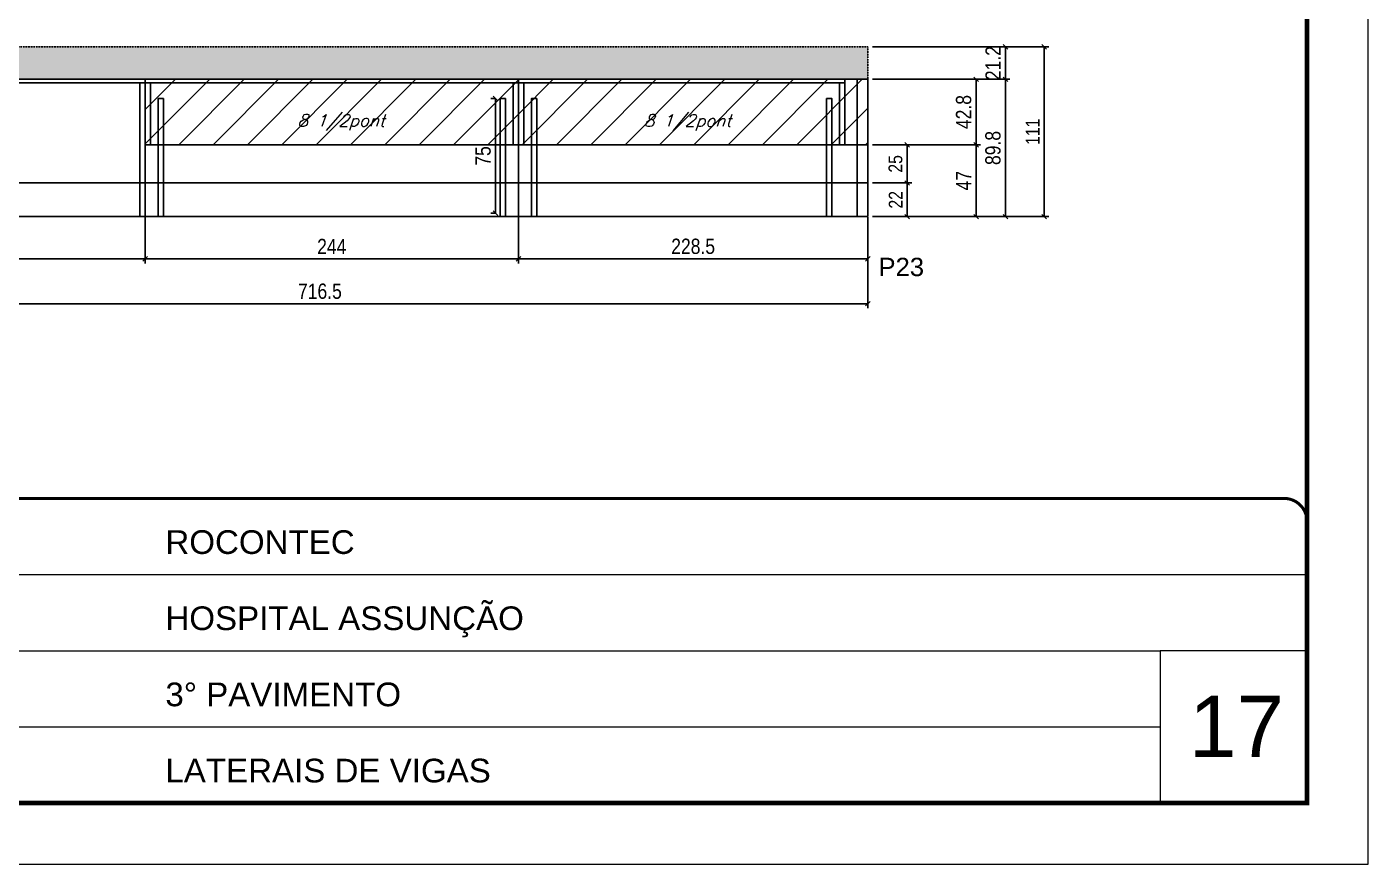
# Model space of a CAD drawing. Extents: x -21493 to -15213, y -12134 to 11887.
# Drawn here: x -20885 to -20008, y 6243 to 6791 of the extents above; entities that cross this region are included whole.
import ezdxf

# ---------------------------------------------------------------- set-up
doc = ezdxf.new("R2010")
doc.units = 0
doc.linetypes.add('CONTINUO', pattern=[0])
doc.linetypes.add('DASHED', pattern=[0.75, 0.5, -0.25])
for name, color, linetype in [('5', 5, 'Continuous'), ('COTA', 241, 'Continuous'), ('Painéis', 200, 'Continuous'), ('Reaproveitamento', 251, 'Continuous'), ('SARR_2.2x7', 40, 'Continuous'), ('SARR_3.5x7', 81, 'Continuous'), ('texto', 7, 'Continuous')]:
    doc.layers.add(name, color=color, linetype=linetype)
for name, color, linetype, lineweight in [('CARIMBO', 255, 'Continuous', 9), ('Folhas', 255, 'Continuous', 9), ('SARRAFO DE PRESSAO', 251, 'DASHED', 9)]:
    doc.layers.add(name, color=color, linetype=linetype, lineweight=lineweight)
doc.styles.add('ARIAL', font='arial.ttf')
doc.styles.add('COTA TECNICA', font='techl___.ttf', dxfattribs={"height": 10})
doc.styles.add('COTA TECNICA-50', font='techl___.ttf', dxfattribs={"height": 9})
doc.styles.add('Romans', font='romans.shx')
doc.styles.get("Standard").update_dxf_attribs({"font": 'arial.ttf'})
doc.dimstyles.new('COTA PAINEL-50', dxfattribs={"dimtxt": 9, "dimasz": 3, "dimexe": 3, "dimexo": 3, "dimgap": 3, "dimtad": 1, "dimdec": 1, "dimzin": 12, "dimdsep": 46, "dimtxsty": 'COTA TECNICA-50', "dimblk1": 'OBLIQUE', "dimblk2": 'OBLIQUE', "dimsah": 1, "dimcen": 0.9, "dimclrd": 4, "dimclre": 4, "dimclrt": 240, "dimadec": 1, "dimazin": 3, "dimtfac": 1, "dimtdec": 1, "dimtmove": 0, "dimatfit": 3, "dimfxl": 1, "dimtolj": 1, "dimtzin": 12, "dimarcsym": 0})
doc.dimstyles.new('PAINEL', dxfattribs={"dimtxt": 10, "dimasz": 3, "dimexe": 3, "dimexo": 3, "dimgap": 3, "dimtad": 1, "dimdec": 1, "dimzin": 12, "dimdsep": 46, "dimtxsty": 'COTA TECNICA', "dimblk1": 'OBLIQUE', "dimblk2": 'OBLIQUE', "dimsah": 1, "dimcen": 0.9, "dimclrd": 4, "dimclre": 4, "dimclrt": 240, "dimadec": 1, "dimazin": 3, "dimtfac": 1, "dimtdec": 1, "dimtmove": 0, "dimatfit": 3, "dimfxl": 1, "dimtolj": 1, "dimtzin": 12, "dimarcsym": 0})
pattern_1 = [(45, (-160229.198, -26044.267), (-11.2253202, 11.2253202), [])]

# ---------------------------------------------------------------- blocks, each defined once
blk = doc.blocks.new('_Oblique')
at = {"color": 0, "linetype": 'ByBlock', "lineweight": -2}
blk.add_line((-0.5, -0.5), (0.5, 0.5), dxfattribs=at)
blk = doc.blocks.new('*D514')
at = {"layer": 'COTA', "color": 4, "linetype": 'ByBlock', "lineweight": -2, "transparency": 16777216}
for p, q in [((-21051.95, 6666.19), (-21051.95, 6635.86)), ((-20807.95, 6666.19), (-20807.95, 6635.86)), ((-21051.95, 6638.86), (-20807.95, 6638.86))]:
    blk.add_line(p, q, dxfattribs=at)
at = {"layer": 'Defpoints', "color": 0, "linetype": 'ByBlock', "transparency": 16777216}
for p in [(-21051.95, 6669.19), (-20807.95, 6669.19), (-20807.95, 6638.86)]:
    blk.add_point(p, dxfattribs=at)
at = {"layer": 'COTA', "color": 4, "linetype": 'ByBlock', "lineweight": -2, "transparency": 16777216, "xscale": 3, "yscale": 3, "zscale": 3, "rotation": 180}
blk.add_blockref('_Oblique', (-21051.95, 6638.86), dxfattribs=at)
at = {"layer": 'COTA', "color": 4, "linetype": 'ByBlock', "lineweight": -2, "transparency": 16777216, "xscale": 3, "yscale": 3, "zscale": 3}
blk.add_blockref('_Oblique', (-20807.95, 6638.86), dxfattribs=at)
at = {"layer": 'COTA', "color": 240, "linetype": 'ByBlock', "transparency": 16777216, "insert": (-20929.95, 6646.94), "char_height": 10, "attachment_point": 5, "style": 'COTA TECNICA'}
blk.add_mtext('\\A1;244', dxfattribs=at)
blk = doc.blocks.new('*D515')
at = {"layer": 'COTA', "color": 4, "linetype": 'ByBlock', "lineweight": -2, "transparency": 16777216}
for p, q in [((-20807.95, 6666.19), (-20807.95, 6635.86)), ((-20563.95, 6666.19), (-20563.95, 6635.86)), ((-20807.95, 6638.86), (-20563.95, 6638.86))]:
    blk.add_line(p, q, dxfattribs=at)
at = {"layer": 'Defpoints', "color": 0, "linetype": 'ByBlock', "transparency": 16777216}
for p in [(-20807.95, 6669.19), (-20563.95, 6669.19), (-20563.95, 6638.86)]:
    blk.add_point(p, dxfattribs=at)
at = {"layer": 'COTA', "color": 4, "linetype": 'ByBlock', "lineweight": -2, "transparency": 16777216, "xscale": 3, "yscale": 3, "zscale": 3, "rotation": 180}
blk.add_blockref('_Oblique', (-20807.95, 6638.86), dxfattribs=at)
at = {"layer": 'COTA', "color": 4, "linetype": 'ByBlock', "lineweight": -2, "transparency": 16777216, "xscale": 3, "yscale": 3, "zscale": 3}
blk.add_blockref('_Oblique', (-20563.95, 6638.86), dxfattribs=at)
at = {"layer": 'COTA', "color": 240, "linetype": 'ByBlock', "transparency": 16777216, "insert": (-20685.95, 6646.94), "char_height": 10, "attachment_point": 5, "style": 'COTA TECNICA'}
blk.add_mtext('\\A1;244', dxfattribs=at)
blk = doc.blocks.new('*D1129')
at = {"layer": 'COTA', "color": 4, "linetype": 'ByBlock', "lineweight": -2, "transparency": 16777216}
for p, q in [((-20332.45, 6756.27), (-20242.56, 6756.27)), ((-20245.56, 6756.27), (-20245.56, 6666.47)), ((-20332.45, 6666.47), (-20242.56, 6666.47))]:
    blk.add_line(p, q, dxfattribs=at)
at = {"layer": 'Defpoints', "color": 0, "linetype": 'ByBlock', "transparency": 16777216}
for p in [(-20335.45, 6756.27), (-20335.45, 6666.47), (-20245.56, 6666.47)]:
    blk.add_point(p, dxfattribs=at)
at = {"layer": 'COTA', "color": 4, "linetype": 'ByBlock', "lineweight": -2, "transparency": 16777216, "xscale": 3, "yscale": 3, "zscale": 3}
for p, rotation in [((-20245.56, 6756.27), 90), ((-20245.56, 6666.47), 270)]:
    blk.add_blockref('_Oblique', p, dxfattribs=dict(at, rotation=rotation))
at = {"layer": 'COTA', "color": 240, "linetype": 'ByBlock', "transparency": 16777216, "insert": (-20253.66, 6711.37), "char_height": 10, "attachment_point": 5, "rotation": 90, "style": 'COTA TECNICA'}
blk.add_mtext('\\A1;89.8', dxfattribs=at)
blk = doc.blocks.new('*D1130')
at = {"layer": 'COTA', "color": 4, "linetype": 'ByBlock', "lineweight": -2, "transparency": 16777216}
for p, q in [((-20332.45, 6777.47), (-20242.56, 6777.47)), ((-20245.56, 6756.27), (-20245.56, 6777.47)), ((-20332.45, 6756.27), (-20242.56, 6756.27))]:
    blk.add_line(p, q, dxfattribs=at)
at = {"layer": 'Defpoints', "color": 0, "linetype": 'ByBlock', "transparency": 16777216}
for p in [(-20335.45, 6777.47), (-20245.56, 6777.47), (-20335.45, 6756.27)]:
    blk.add_point(p, dxfattribs=at)
at = {"layer": 'COTA', "color": 4, "linetype": 'ByBlock', "lineweight": -2, "transparency": 16777216, "xscale": 3, "yscale": 3, "zscale": 3}
for p, rotation in [((-20245.56, 6777.47), 90), ((-20245.56, 6756.27), 270)]:
    blk.add_blockref('_Oblique', p, dxfattribs=dict(at, rotation=rotation))
at = {"layer": 'COTA', "color": 240, "linetype": 'ByBlock', "transparency": 16777216, "insert": (-20253.62, 6766.87), "char_height": 10, "attachment_point": 5, "rotation": 90, "style": 'COTA TECNICA'}
blk.add_mtext('\\A1;21.2', dxfattribs=at)
blk = doc.blocks.new('*D516')
at = {"layer": 'COTA', "color": 4, "linetype": 'ByBlock', "lineweight": -2, "transparency": 16777216}
for p, q in [((-21051.95, 6666.19), (-21051.95, 6606.52)), ((-20335.45, 6666.19), (-20335.45, 6606.52)), ((-21051.95, 6609.52), (-20335.45, 6609.52))]:
    blk.add_line(p, q, dxfattribs=at)
at = {"layer": 'Defpoints', "color": 0, "linetype": 'ByBlock', "transparency": 16777216}
for p in [(-21051.95, 6669.19), (-20335.45, 6669.19), (-20335.45, 6609.52)]:
    blk.add_point(p, dxfattribs=at)
at = {"layer": 'COTA', "color": 4, "linetype": 'ByBlock', "lineweight": -2, "transparency": 16777216, "xscale": 3, "yscale": 3, "zscale": 3, "rotation": 180}
blk.add_blockref('_Oblique', (-21051.95, 6609.52), dxfattribs=at)
at = {"layer": 'COTA', "color": 4, "linetype": 'ByBlock', "lineweight": -2, "transparency": 16777216, "xscale": 3, "yscale": 3, "zscale": 3}
blk.add_blockref('_Oblique', (-20335.45, 6609.52), dxfattribs=at)
at = {"layer": 'COTA', "color": 240, "linetype": 'ByBlock', "transparency": 16777216, "insert": (-20693.7, 6617.63), "char_height": 10, "attachment_point": 5, "style": 'COTA TECNICA'}
blk.add_mtext('\\A1;716.5', dxfattribs=at)
blk = doc.blocks.new('*D517')
at = {"layer": 'COTA', "color": 4, "lineweight": -2, "ltscale": 25, "transparency": 16777216}
for p, q in [((-20563.95, 6666.19), (-20563.95, 6635.86)), ((-20335.45, 6666.19), (-20335.45, 6635.86)), ((-20563.95, 6638.86), (-20335.45, 6638.86))]:
    blk.add_line(p, q, dxfattribs=at)
at = {"layer": 'Defpoints', "color": 0, "ltscale": 25, "transparency": 16777216}
for p in [(-20563.95, 6669.19), (-20335.45, 6669.19), (-20335.45, 6638.86)]:
    blk.add_point(p, dxfattribs=at)
at = {"layer": 'COTA', "color": 4, "lineweight": -2, "ltscale": 25, "transparency": 16777216, "xscale": 3, "yscale": 3, "zscale": 3, "rotation": 180}
blk.add_blockref('_Oblique', (-20563.95, 6638.86), dxfattribs=at)
at = {"layer": 'COTA', "color": 4, "lineweight": -2, "ltscale": 25, "transparency": 16777216, "xscale": 3, "yscale": 3, "zscale": 3}
blk.add_blockref('_Oblique', (-20335.45, 6638.86), dxfattribs=at)
at = {"layer": 'COTA', "color": 240, "ltscale": 25, "transparency": 16777216, "insert": (-20449.7, 6646.99), "char_height": 10, "attachment_point": 5, "style": 'COTA TECNICA'}
blk.add_mtext('\\A1;228.5', dxfattribs=at)
blk = doc.blocks.new('*D596')
at = {"layer": 'COTA', "color": 4, "lineweight": -2, "ltscale": 25, "transparency": 16777216}
for p, q in [((-20578.95, 6743.67), (-20581.9, 6743.67)), ((-20578.9, 6668.67), (-20578.9, 6743.67)), ((-20578.95, 6668.67), (-20581.9, 6668.67))]:
    blk.add_line(p, q, dxfattribs=at)
at = {"layer": 'Defpoints', "color": 0, "ltscale": 25, "transparency": 16777216}
for p in [(-20578.9, 6743.67), (-20575.95, 6743.67), (-20575.95, 6668.67)]:
    blk.add_point(p, dxfattribs=at)
at = {"layer": 'COTA', "color": 4, "lineweight": -2, "ltscale": 25, "transparency": 16777216, "xscale": 3, "yscale": 3, "zscale": 3}
for p, rotation in [((-20578.9, 6743.67), 90), ((-20578.9, 6668.67), 270)]:
    blk.add_blockref('_Oblique', p, dxfattribs=dict(at, rotation=rotation))
at = {"layer": 'COTA', "color": 240, "ltscale": 25, "transparency": 16777216, "insert": (-20587, 6706.17), "char_height": 10, "attachment_point": 5, "rotation": 90, "style": 'COTA TECNICA'}
blk.add_mtext('\\A1;75', dxfattribs=at)
blk = doc.blocks.new('*D597')
at = {"layer": 'COTA', "color": 4, "lineweight": -2, "ltscale": 25, "transparency": 16777216}
for p, q in [((-20332.45, 6713.47), (-20261.74, 6713.47)), ((-20264.74, 6666.47), (-20264.74, 6713.47)), ((-20332.45, 6666.47), (-20261.74, 6666.47))]:
    blk.add_line(p, q, dxfattribs=at)
at = {"layer": 'Defpoints', "color": 0, "ltscale": 25, "transparency": 16777216}
for p in [(-20335.45, 6713.47), (-20264.74, 6713.47), (-20335.45, 6666.47)]:
    blk.add_point(p, dxfattribs=at)
at = {"layer": 'COTA', "color": 4, "lineweight": -2, "ltscale": 25, "transparency": 16777216, "xscale": 3, "yscale": 3, "zscale": 3}
for p, rotation in [((-20264.74, 6713.47), 90), ((-20264.74, 6666.47), 270)]:
    blk.add_blockref('_Oblique', p, dxfattribs=dict(at, rotation=rotation))
at = {"layer": 'COTA', "color": 240, "ltscale": 25, "transparency": 16777216, "insert": (-20272.82, 6689.97), "char_height": 10, "attachment_point": 5, "rotation": 90, "style": 'COTA TECNICA'}
blk.add_mtext('\\A1;47', dxfattribs=at)
blk = doc.blocks.new('*D598')
at = {"layer": 'COTA', "color": 4, "lineweight": -2, "ltscale": 25, "transparency": 16777216}
for p, q in [((-20332.45, 6756.27), (-20261.74, 6756.27)), ((-20264.74, 6713.47), (-20264.74, 6756.27)), ((-20332.45, 6713.47), (-20261.74, 6713.47))]:
    blk.add_line(p, q, dxfattribs=at)
at = {"layer": 'Defpoints', "color": 0, "ltscale": 25, "transparency": 16777216}
for p in [(-20335.45, 6756.27), (-20264.74, 6756.27), (-20335.45, 6713.47)]:
    blk.add_point(p, dxfattribs=at)
at = {"layer": 'COTA', "color": 4, "lineweight": -2, "ltscale": 25, "transparency": 16777216, "xscale": 3, "yscale": 3, "zscale": 3}
for p, rotation in [((-20264.74, 6756.27), 90), ((-20264.74, 6713.47), 270)]:
    blk.add_blockref('_Oblique', p, dxfattribs=dict(at, rotation=rotation))
at = {"layer": 'COTA', "color": 240, "ltscale": 25, "transparency": 16777216, "insert": (-20272.84, 6734.87), "char_height": 10, "attachment_point": 5, "rotation": 90, "style": 'COTA TECNICA'}
blk.add_mtext('\\A1;42.8', dxfattribs=at)
blk = doc.blocks.new('9999999999')
at = {"color": 30, "linetype": 'CONTINUO'}
for p, q in [((98564.56, 34379.64), (99583.98, 34379.64)), ((98564.56, 34329.83), (99487.98, 34329.83)), ((99583.98, 34329.83), (99487.98, 34329.83)), ((99487.98, 34329.83), (99487.98, 34230.21)), ((98564.56, 34280.02), (99487.98, 34280.02))]:
    blk.add_line(p, q, dxfattribs=at)
at = {"color": 30, "linetype": 'CONTINUO', "const_width": 2}
blk.add_lwpolyline([(99583.98, 34230.21), (99583.98, 34414.45, 0.414214), (99568.98, 34429.45), (98228.98, 34429.45, 0.414214), (98213.98, 34414.45), (98213.98, 34245.21, 0.414214), (98228.98, 34230.21), (99583.98, 34230.21)], format="xyb", dxfattribs=at)
at = {"layer": 'Folhas'}
blk.add_lwpolyline([(98138.98, 34190.21), (99623.98, 34190.21), (99623.98, 35240.21), (98138.98, 35240.21)], close=True, dxfattribs=at)
at = {"layer": 'Folhas', "color": 30, "const_width": 3}
blk.add_lwpolyline([(98213.98, 34230.21), (99583.98, 34230.21), (99583.98, 35200.21), (98213.98, 35200.21)], close=True, dxfattribs=at)
at = {"color": 7, "linetype": 'Continuous', "ltscale": 5, "style": 'ARIAL'}
for s, height, p in [('ROCONTEC', 15.483, (98837.68, 34393.13)), ('HOSPITAL ASSUNÇÃO', 15.4829, (98837.68, 34343.32)), ('3° PAVIMENTO', 15.4829, (98837.68, 34293.51)), ('LATERAIS DE VIGAS', 15.4829, (98837.68, 34243.7))]:
    blk.add_text(s, height=height, dxfattribs=at).set_placement(p)
blk = doc.blocks.new('*D1893')
at = {"layer": 'Defpoints', "color": 0, "transparency": 16777216}
for p in [(-20335.45, 6777.47), (-20335.45, 6666.47), (-20220.18, 6666.47)]:
    blk.add_point(p, dxfattribs=at)
at = {"layer": 'Painéis', "color": 4, "lineweight": -2, "transparency": 16777216}
for p, q in [((-20332.45, 6777.47), (-20217.18, 6777.47)), ((-20220.18, 6777.47), (-20220.18, 6666.47)), ((-20332.45, 6666.47), (-20217.18, 6666.47))]:
    blk.add_line(p, q, dxfattribs=at)
at = {"layer": 'Painéis', "color": 4, "lineweight": -2, "transparency": 16777216, "xscale": 3, "yscale": 3, "zscale": 3}
for p, rotation in [((-20220.18, 6777.47), 90), ((-20220.18, 6666.47), 270)]:
    blk.add_blockref('_Oblique', p, dxfattribs=dict(at, rotation=rotation))
at = {"layer": 'Painéis', "color": 240, "transparency": 16777216, "insert": (-20227.74, 6721.97), "char_height": 9, "attachment_point": 5, "rotation": 90, "style": 'COTA TECNICA-50'}
blk.add_mtext('\\A1;111', dxfattribs=at)
blk = doc.blocks.new('*D1895')
at = {"layer": 'Defpoints', "color": 0, "transparency": 16777216}
for p in [(-20335.45, 6713.47), (-20309.79, 6713.47), (-20335.45, 6688.47)]:
    blk.add_point(p, dxfattribs=at)
at = {"layer": 'Painéis', "color": 4, "lineweight": -2, "transparency": 16777216}
for p, q in [((-20332.45, 6713.47), (-20306.79, 6713.47)), ((-20309.79, 6688.47), (-20309.79, 6713.47)), ((-20332.45, 6688.47), (-20306.79, 6688.47))]:
    blk.add_line(p, q, dxfattribs=at)
at = {"layer": 'Painéis', "color": 4, "lineweight": -2, "transparency": 16777216, "xscale": 3, "yscale": 3, "zscale": 3}
for p, rotation in [((-20309.79, 6713.47), 90), ((-20309.79, 6688.47), 270)]:
    blk.add_blockref('_Oblique', p, dxfattribs=dict(at, rotation=rotation))
at = {"layer": 'Painéis', "color": 240, "transparency": 16777216, "insert": (-20317.39, 6700.97), "char_height": 9, "attachment_point": 5, "rotation": 90, "style": 'COTA TECNICA-50'}
blk.add_mtext('\\A1;25', dxfattribs=at)
blk = doc.blocks.new('*D1896')
at = {"layer": 'Defpoints', "color": 0, "transparency": 16777216}
for p in [(-20335.45, 6688.47), (-20335.45, 6666.47), (-20309.79, 6666.47)]:
    blk.add_point(p, dxfattribs=at)
at = {"layer": 'Painéis', "color": 4, "lineweight": -2, "transparency": 16777216}
for p, q in [((-20332.45, 6688.47), (-20306.79, 6688.47)), ((-20309.79, 6688.47), (-20309.79, 6666.47)), ((-20332.45, 6666.47), (-20306.79, 6666.47))]:
    blk.add_line(p, q, dxfattribs=at)
at = {"layer": 'Painéis', "color": 4, "lineweight": -2, "transparency": 16777216, "xscale": 3, "yscale": 3, "zscale": 3}
for p, rotation in [((-20309.79, 6688.47), 90), ((-20309.79, 6666.47), 270)]:
    blk.add_blockref('_Oblique', p, dxfattribs=dict(at, rotation=rotation))
at = {"layer": 'Painéis', "color": 240, "transparency": 16777216, "insert": (-20317.29, 6677.47), "char_height": 9, "attachment_point": 5, "rotation": 90, "style": 'COTA TECNICA-50'}
blk.add_mtext('\\A1;22', dxfattribs=at)

msp = doc.modelspace()

# ---------------------------------------------------------------- hatches: boundary and pattern name
at = {"layer": 'COTA', "linetype": 'ByBlock'}
h = msp.add_hatch(dxfattribs=at)
h.set_pattern_fill('AR-CONC', color=256, scale=0.03)
h.set_pattern_definition([(50, (-160229.1976, -26044.2673), (5.46554007, -0.47817257), [0.5715, -6.2865]), (355, (-160229.1976, -26044.2673), (-1.05730264, 5.73170536), [0.4572, -5.02921753]), (100.4514447, (-160228.742, -26044.307), (4.40823741, 5.25353256), [0.48570026, -5.34270734]), (46.1842, (-160229.1976, -26042.743), (8.13237123, -1.26126984), [0.85725, -9.42975]), (96.6355576, (-160228.52, -26042.8484), (7.122124, 7.42278374), [0.7285507, -8.01406824]), (351.184151, (-160229.198, -26042.743), (7.122124, 7.42278374), [0.685799, -7.54379196]), (21, (-160228.4356, -26043.1243), (4.54843174, -3.06795595), [0.5715, -6.2865]), (326, (-160228.4356, -26043.1243), (1.85406085, 5.52563898), [0.4572, -5.0292]), (71.451445, (-160228.0566, -26043.38), (6.40249258, 2.45768307), [0.48570026, -5.34269813]), (37.5, (-160229.1976, -26044.2673), (0.092658098, 2.536651166), [0, -4.96824, 0, -5.1054, 0, -5.04825]), (7.5, (-160229.1976, -26044.2673), (2.004589875, 3.005417245), [0, -2.91084, 0, -4.85394, 0, -1.92405]), (327.5, (-160230.8969, -26044.2673), (4.067717855, -0.17186232), [0, -1.905, 0, -5.9436, 0, -7.8867]), (317.5, (-160231.659, -26044.2673), (4.44387544, 0.76279473), [0, -2.4765, 0, -3.94716, 0, -5.6007])])
h.paths.add_polyline_path([(-21099.95, 6693.47), (-21051.95, 6693.47), (-21051.95, 6756.27), (-20335.45, 6756.27), (-20335.45, 6777.47), (-21099.95, 6777.47)])
at = {"layer": 'Reaproveitamento', "ltscale": 25}
h = msp.add_hatch(dxfattribs=at)
h.set_pattern_fill('ANSI31', color=256, scale=5)
h.set_pattern_definition(pattern_1)
h.paths.add_polyline_path([(-20563.95, 6713.47), (-20563.95, 6756.27), (-20807.95, 6756.27), (-20807.95, 6713.47)])
h = msp.add_hatch(dxfattribs=at)
h.set_pattern_fill('ANSI31', color=256, scale=5)
h.set_pattern_definition(pattern_1)
h.paths.add_polyline_path([(-20335.45, 6713.47), (-20335.45, 6756.27), (-20563.95, 6756.27), (-20563.95, 6713.47)])

# ---------------------------------------------------------------- linework, layer by layer
at = {"layer": 'COTA', "linetype": 'DASHED', "ltscale": 0.3}
for p, q in [((-21099.95, 6777.47), (-20335.45, 6777.47)), ((-20335.45, 6777.47), (-20335.45, 6756.27))]:
    msp.add_line(p, q, dxfattribs=at)
at = {"layer": 'Painéis', "linetype": 'ByBlock'}
for p, q in [((-21051.95, 6756.27), (-20335.45, 6756.27)), ((-20807.95, 6756.27), (-20807.95, 6666.47)), ((-20563.95, 6756.27), (-20563.95, 6666.47)), ((-20335.45, 6756.27), (-20335.45, 6666.47)), ((-20807.95, 6713.47), (-20335.45, 6713.47)), ((-21051.95, 6688.47), (-20335.45, 6688.47)), ((-21051.95, 6666.47), (-20335.45, 6666.47))]:
    msp.add_line(p, q, dxfattribs=at)
at = {"layer": 'SARR_2.2x7', "linetype": 'Continuous', "ltscale": 50}
for p, q in [((-21036.95, 6754.07), (-20807.95, 6754.07)), ((-20807.95, 6754.07), (-20563.95, 6754.07)), ((-20563.95, 6754.07), (-20350.45, 6754.07)), ((-20342.45, 6756.27), (-20342.45, 6713.47)), ((-20342.45, 6713.47), (-20342.45, 6666.47))]:
    msp.add_line(p, q, dxfattribs=at)
at = {"layer": 'SARR_3.5x7'}
for p, q in [((-20811.45, 6754.07), (-20811.45, 6666.47)), ((-20804.45, 6754.07), (-20804.45, 6713.47)), ((-20567.45, 6754.07), (-20567.45, 6713.47)), ((-20560.45, 6754.07), (-20560.45, 6713.47)), ((-20353.95, 6754.07), (-20353.95, 6713.47)), ((-20350.45, 6756.27), (-20350.45, 6713.47))]:
    msp.add_line(p, q, dxfattribs=at)
for points in [[(-20795.95, 6666.47), (-20795.95, 6743.67), (-20799.45, 6743.67), (-20799.45, 6666.47)], [(-20575.95, 6666.47), (-20575.95, 6743.67), (-20572.45, 6743.67), (-20572.45, 6666.47)], [(-20551.95, 6666.47), (-20551.95, 6743.67), (-20555.45, 6743.67), (-20555.45, 6666.47)], [(-20362.45, 6666.47), (-20362.45, 6743.67), (-20358.95, 6743.67), (-20358.95, 6666.47)]]:
    msp.add_lwpolyline(points, dxfattribs=at)

# ---------------------------------------------------------------- block references
at = {"layer": 'SARRAFO DE PRESSAO', "color": 6, "linetype": 'ByBlock'}
msp.add_blockref('9999999999', (-119632.39, -27947.27), dxfattribs=at)

# ---------------------------------------------------------------- texts
at = {"layer": '5', "linetype": 'Continuous'}
msp.add_text('P23', height=12, rotation=0.00004, dxfattribs=at).set_placement((-20328.56, 6627.56))
at = {"layer": 'CARIMBO', "style": 'ARIAL'}
msp.add_text('17', height=40, dxfattribs=at).set_placement((-20125.55, 6313.08))
at = {"layer": 'texto', "color": 2, "char_height": 8, "attachment_point": 5, "style": 'Romans'}
for insert in [(-20679.84, 6728.04), (-20453.39, 6728)]:
    msp.add_mtext('{\\Q19;\\C256;8 1/2pont}', dxfattribs=dict(at, insert=insert))

# ---------------------------------------------------------------- dimensions: what is measured, and where the dimension line sits
at = {"layer": 'COTA', "linetype": 'ByBlock'}
dim = msp.add_linear_dim(base=(-20245.56, 6777.47), p1=(-20335.45, 6756.27), p2=(-20335.45, 6777.47), angle=90, dimstyle='PAINEL', dxfattribs=at)
dim.commit()
dim.dimension.update_dxf_attribs({"geometry": '*D1130', "text_midpoint": (-20245.56, 6766.87), "dimtype": 160})
dim = msp.add_linear_dim(base=(-20245.56, 6666.47), p1=(-20335.45, 6756.27), p2=(-20335.45, 6666.47), angle=90, dimstyle='PAINEL', dxfattribs=at)
dim.commit()
dim.dimension.update_dxf_attribs({"geometry": '*D1129', "text_midpoint": (-20253.66, 6711.37)})
at = {"layer": 'COTA', "ltscale": 25}
dim = msp.add_linear_dim(base=(-20264.74, 6756.27), p1=(-20335.45, 6713.47), p2=(-20335.45, 6756.27), angle=90, dimstyle='PAINEL', override={"dimtmove": 1}, dxfattribs=at)
dim.commit()
dim.dimension.update_dxf_attribs({"geometry": '*D598', "text_midpoint": (-20272.84, 6734.87)})
for base, p1, p2, picture, middle in [((-20578.9, 6743.67), (-20575.95, 6668.67), (-20575.95, 6743.67), '*D596', (-20587, 6706.17)), ((-20264.74, 6713.47), (-20335.45, 6666.47), (-20335.45, 6713.47), '*D597', (-20272.82, 6689.97))]:
    dim = msp.add_linear_dim(base=base, p1=p1, p2=p2, angle=90, dimstyle='PAINEL', dxfattribs=at)
    dim.commit()
    dim.dimension.update_dxf_attribs({"geometry": picture, "text_midpoint": middle})
at = {"layer": 'COTA', "linetype": 'ByBlock'}
for base, p2, picture, middle in [((-20807.95, 6638.86), (-20807.95, 6669.19), '*D514', (-20929.95, 6646.94)), ((-20335.45, 6609.52), (-20335.45, 6669.19), '*D516', (-20693.7, 6617.63))]:
    dim = msp.add_linear_dim(base=base, p1=(-21051.95, 6669.19), p2=p2, dimstyle='PAINEL', dxfattribs=at)
    dim.commit()
    dim.dimension.update_dxf_attribs({"geometry": picture, "text_midpoint": middle})
dim = msp.add_linear_dim(base=(-20563.95, 6638.86), p1=(-20807.95, 6669.19), p2=(-20563.95, 6669.19), dimstyle='PAINEL', override={"dimtmove": 1}, dxfattribs=at)
dim.commit()
dim.dimension.update_dxf_attribs({"geometry": '*D515', "text_midpoint": (-20685.95, 6646.94)})
at = {"layer": 'COTA', "ltscale": 25}
dim = msp.add_linear_dim(base=(-20335.45, 6638.86), p1=(-20563.95, 6669.19), p2=(-20335.45, 6669.19), dimstyle='PAINEL', dxfattribs=at)
dim.commit()
dim.dimension.update_dxf_attribs({"geometry": '*D517', "text_midpoint": (-20449.7, 6646.99)})
at = {"layer": 'Painéis'}
for base, p1, p2, picture, middle in [((-20220.18, 6666.47), (-20335.45, 6777.47), (-20335.45, 6666.47), '*D1893', (-20227.74, 6721.97)), ((-20309.79, 6713.47), (-20335.45, 6688.47), (-20335.45, 6713.47), '*D1895', (-20317.39, 6700.97)), ((-20309.79, 6666.47), (-20335.45, 6688.47), (-20335.45, 6666.47), '*D1896', (-20317.29, 6677.47))]:
    dim = msp.add_linear_dim(base=base, p1=p1, p2=p2, angle=90, dimstyle='COTA PAINEL-50', dxfattribs=at)
    dim.commit()
    dim.dimension.update_dxf_attribs({"geometry": picture, "text_midpoint": middle})

doc.saveas('drawing.dxf')
